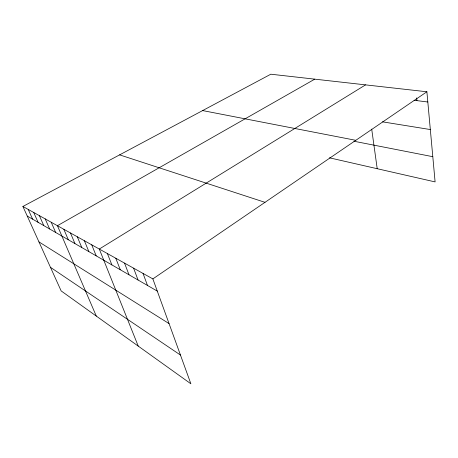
<?xml version="1.0" encoding="UTF-8"?>
<svg xmlns="http://www.w3.org/2000/svg" width="458" height="458" viewBox="0 0 458 458"><rect width="100%" height="100%" fill="white"/><g stroke="black" fill="none" stroke-linecap="round" stroke-linejoin="round"><path stroke-width="0.69" d="M426.885 91.772L270.815 74.207L22.9 206.461L152.863 278.905L426.885 91.772L435.1 181.912L329.451 157.815M365.553 84.867L99.294 249.043L138.236 346.099M314.755 79.154L57.433 225.708L96.294 316.072M414.118 100.279L427.818 102.002M382.482 121.834L430.331 129.551M202.636 110.578L355.803 140.314M354.011 141.253L432.804 156.693M119.607 154.873L264.993 202.327M27.251 216.061L157.289 291.111M38.959 241.904L169.059 323.6M50.472 267.329L180.458 355.047M22.9 206.461L61.154 290.916L190.877 383.793L152.863 278.905M28.23 209.432L32.598 219.147M33.72 212.489L38.106 222.325M39.377 215.644L43.779 225.599M45.21 218.895L49.63 228.977M51.227 222.25L55.658 232.458M63.845 229.281L68.305 239.757M70.469 232.973L74.935 243.582M77.31 236.792L81.787 247.538M84.386 240.736L88.875 251.625M91.715 244.818L96.203 255.856M107.395 253.56L111.884 264.907M115.8 258.243L120.282 269.756M124.53 263.11L129.007 274.789M133.604 268.17L138.064 280.021M143.039 273.432L147.487 285.454M371.707 129.133L377.209 168.71M416.671 97.938L416.935 100.628"/></g></svg>
